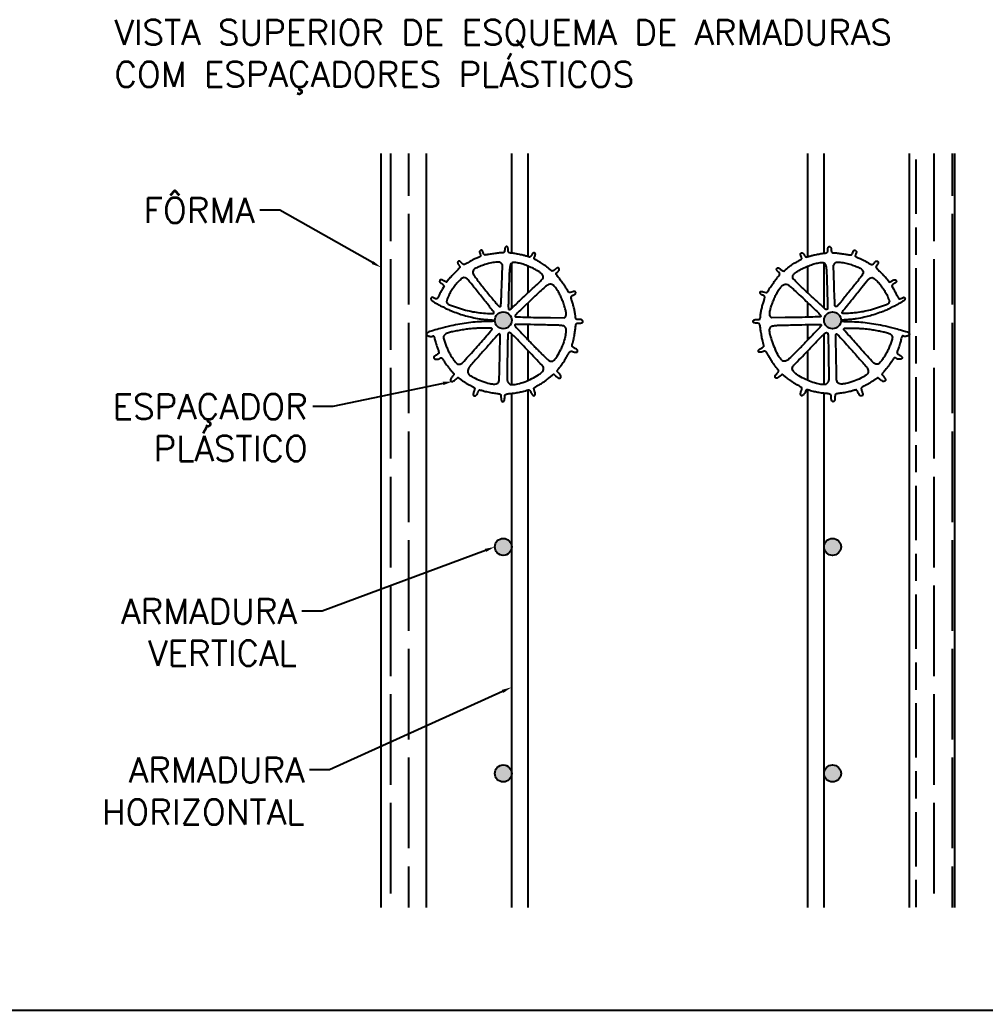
# Model space of a CAD drawing. Header units: inches. Extents: x 204712 to 217368, y 8428740 to 8432917.
# Drawn here: x 211511.8 to 211895.5, y 8431407.7 to 8431801.1 of the extents above; entities that cross this region are included whole.
import ezdxf
from ezdxf import colors
from ezdxf.entities.mleader import LeaderData, LeaderLine
from ezdxf.math import Vec2, Vec3

# ---------------------------------------------------------------- set-up
doc = ezdxf.new("R2010")
doc.units = ezdxf.units.IN
doc.header["$LTSCALE"] = 10
doc.header["$MEASUREMENT"] = 0
for name, color, linetype in [('1', 1, 'Continuous'), ('2', 2, 'Continuous'), ('3', 3, 'Continuous'), ('4', 4, 'Continuous'), ('Parede', 3, 'Continuous')]:
    doc.layers.add(name, color=color, linetype=linetype)
doc.styles.add('ROMANS', font='romans')
pattern_1 = [(90, (-1028.76, 1035.203), (21.6, -1e-15), [36, -7.2]), (90, (-1021.56, 1028.003), (21.6, -1e-15), [21.6, -5.4, 10.8, -5.4]), (90, (-1014.36, 1017.203), (21.6, -1e-15), [36, -7.2])]

# ---------------------------------------------------------------- blocks, each defined once
blk = doc.blocks.new('A$C72FC43FD')
at = {"layer": '2'}
h = blk.add_hatch(dxfattribs=at)
h.set_pattern_fill('GOST_WOOD', color=256, scale=3.6)
h.set_pattern_definition(pattern_1)
h.paths.add_polyline_path([(797.42, 299.57), (779.42, 299.57), (779.42, 0), (797.42, 0)])
h = blk.add_hatch(dxfattribs=at)
h.set_pattern_fill('GOST_WOOD', color=256, scale=3.6)
h.set_pattern_definition(pattern_1)
h.paths.add_polyline_path([(1007.41, 299.57), (989.41, 299.57), (989.41, 0), (1007.41, 0)])
h = blk.add_hatch(color=256, dxfattribs=at)
h.dxf.hatch_style = 1
h.paths.add_polyline_path([(831.33, 233.28, -1), (824.6, 233.28, -1)])
h = blk.add_hatch(color=256, dxfattribs=at)
h.dxf.hatch_style = 1
h.paths.add_polyline_path([(955.47, 233.28, 1), (962.2, 233.28, 1)])
h = blk.add_hatch(color=256, dxfattribs=at)
h.dxf.hatch_style = 1
h.paths.add_polyline_path([(831.33, 143.28, -1), (824.6, 143.28, -1)])
h = blk.add_hatch(color=256, dxfattribs=at)
h.dxf.hatch_style = 1
h.paths.add_polyline_path([(955.47, 143.28, 1), (962.2, 143.28, 1)])
h = blk.add_hatch(color=256, dxfattribs=at)
h.dxf.hatch_style = 1
h.paths.add_polyline_path([(831.33, 53.28, -1), (824.6, 53.28, -1)])
h = blk.add_hatch(color=256, dxfattribs=at)
h.dxf.hatch_style = 1
h.paths.add_polyline_path([(955.47, 53.28, 1), (962.2, 53.28, 1)])
at = {"layer": '1'}
for p, q in [((831.33, 259.93), (831.33, 299.57)), ((837.81, 258.58), (837.81, 299.57)), ((948.99, 258.58), (948.99, 299.57)), ((955.47, 259.93), (955.47, 299.57)), ((831.33, 238.16), (831.33, 256.08)), ((955.47, 238.16), (955.47, 256.08)), ((837.81, 244.19), (837.81, 254.81)), ((948.99, 244.19), (948.99, 254.81)), ((837.81, 234.51), (837.81, 240.26)), ((948.99, 234.51), (948.99, 240.26)), ((837.81, 225.52), (837.81, 231.6)), ((948.99, 225.52), (948.99, 231.6)), ((831.33, 207.74), (831.33, 227.84)), ((955.47, 207.74), (955.47, 227.84)), ((837.81, 209.4), (837.81, 221.22)), ((948.99, 209.4), (948.99, 221.22)), ((837.81, 0), (837.81, 205.67)), ((948.99, 0), (948.99, 205.67)), ((831.33, 0), (831.33, 204.25)), ((955.47, 0), (955.47, 204.25))]:
    blk.add_line(p, q, dxfattribs=at)
at = {"layer": '2'}
for p, q in [((779.42, 0), (779.42, 299.57)), ((797.42, 0), (797.42, 299.57)), ((989.41, 0), (989.41, 299.57)), ((1007.41, 0), (1007.41, 299.57))]:
    blk.add_line(p, q, dxfattribs=at)
for points in [[(824.61, 233.01, -0.023405), (824.14, 232.92, -0.026301), (822.93, 232.81, -0.007576), (821.04, 232.77, 0.014287), (817.58, 232.64, 0.014988), (814.19, 232.32, 0.014572), (810.74, 231.79, 0.012051), (807.09, 231.03, 0.003707), (803, 230.03, 0.011289), (800.25, 229.28, 0.011758), (798.35, 228.66, 0.130055), (797.69, 228.21, 0.042954), (797.44, 227.87, 0.23737), (797.42, 227.65, 0.160851), (797.59, 227.45, 0.018277), (798.12, 227.16, 0.041169), (798.62, 226.95, 0.066601), (799.08, 226.87, 0.065144), (799.55, 226.91, 0.037608), (800.09, 227.08, -0.287368), (800.25, 227.05, -0.100539), (800.4, 226.84, -0.038418), (800.56, 226.4, -0.006223), (800.79, 225.52, 0.009709), (800.99, 224.75, 0.005585), (801.26, 223.85, 0.005578), (801.56, 222.94, 0.009274), (801.83, 222.18, -0.010153), (802.06, 221.53, -0.014118), (802.24, 220.93, -0.010528), (802.37, 220.43, -0.148426), (802.35, 220.25, -0.11896), (802.26, 220.12, -0.01936), (802.01, 219.91, -0.0204), (801.7, 219.69, -0.016708), (801.35, 219.48, 0.019948), (800.71, 219.1, 0.096793), (800.41, 218.8, 0.172746), (800.34, 218.51, 0.102174), (800.44, 218.16, 0.202779), (800.77, 217.89, 0.072688), (801.39, 217.81, 0.063812), (802.11, 217.91, 0.070485), (802.75, 218.19, -0.025377), (803, 218.32, -0.037698), (803.22, 218.4, -0.042467), (803.4, 218.44, -0.249481), (803.49, 218.41, -0.030899), (803.57, 218.3, -0.00108), (803.87, 217.86, -0.002008), (804.22, 217.33, -0.001402), (804.61, 216.73, 0.012053), (805.09, 216.03, 0.006368), (805.72, 215.19, 0.006332), (806.38, 214.34, 0.009727), (806.98, 213.62, -0.004515), (807.51, 213, -0.006926), (807.95, 212.46, -0.002861), (808.32, 211.99, -0.165881), (808.35, 211.89, -0.146406), (808.33, 211.79, -0.007636), (808.14, 211.52, -0.011548), (807.91, 211.21, -0.008094), (807.63, 210.86, 0.071346), (806.93, 209.71, 0.370628), (807.14, 209.06, 0.273177), (807.96, 209.04, 0.058767), (809.16, 209.91), (809.95, 210.63), (811.27, 209.67, 0.008425), (812.27, 208.96, 0.013201), (813.17, 208.38, 0.012468), (814.12, 207.83, 0.006538), (815.34, 207.19, -0.013167), (815.78, 206.95, -0.01741), (816.17, 206.71, -0.014878), (816.48, 206.49, -0.139108), (816.58, 206.36, -0.131883), (816.59, 206.2, -0.014899), (816.52, 205.84, -0.017226), (816.41, 205.41, -0.013197), (816.26, 204.95, 0.009127), (816.05, 204.32, 0.045075), (815.98, 203.96, 0.086328), (815.99, 203.71, 0.118286), (816.09, 203.51, 0.166653), (816.51, 203.26, 0.203719), (816.95, 203.34, 0.107873), (817.42, 203.82, 0.034551), (817.89, 204.71, -0.01721), (818.05, 205.03, -0.022247), (818.21, 205.32, -0.020768), (818.37, 205.54, -0.149016), (818.48, 205.62, -0.128289), (818.62, 205.63, -0.008854), (819.03, 205.54, -0.012149), (819.51, 205.42, -0.008814), (820.05, 205.26, 0.01941), (820.74, 205.07, 0.006821), (821.75, 204.85, 0.006761), (822.86, 204.63, 0.007869), (823.92, 204.46, -0.00343), (824.91, 204.31, -0.004864), (825.78, 204.16, -0.002831), (826.52, 204.03, -0.06825), (826.71, 203.96, -0.154125), (826.84, 203.84, -0.054723), (826.93, 203.62, -0.039848), (826.99, 203.29, -0.017905), (827.03, 202.85, 0.010452), (827.09, 201.98, 0.045603), (827.18, 201.47, 0.085987), (827.33, 201.17, 0.148375), (827.55, 201, 0.186071), (827.93, 201, 0.159785), (828.25, 201.26, 0.098026), (828.45, 201.78, 0.044204), (828.51, 202.51, -0.048571), (828.6, 203.38, -0.189359), (828.88, 203.83, -0.123531), (829.48, 204.07, -0.016184), (830.85, 204.21, 0.02117), (832.39, 204.39, 0.010515), (834.33, 204.74, 0.009776), (836.17, 205.14, 0.039578), (837.26, 205.5, -0.051454), (837.82, 205.67, -0.132746), (838.23, 205.64, -0.153264), (838.54, 205.41, -0.076637), (838.77, 204.97, 0.054338), (839.05, 204.33, 0.050921), (839.48, 203.76, 0.056149), (839.93, 203.37, 0.249003), (840.26, 203.33, 0.160816), (840.54, 203.56, 0.12147), (840.67, 203.94, 0.079773), (840.63, 204.48, 0.034359), (840.41, 205.17, -0.017789), (840.28, 205.55, -0.021808), (840.18, 205.91, -0.020925), (840.13, 206.21, -0.125609), (840.14, 206.37, -0.137654), (840.25, 206.51, -0.012945), (840.6, 206.76, -0.01582), (841.03, 207.05, -0.011798), (841.54, 207.33, 0.007937), (842.84, 208.06, 0.016738), (843.82, 208.68, 0.015312), (844.81, 209.39, 0.005623), (846.16, 210.46), (848.01, 211.94), (848.43, 211.45, 0.010931), (848.59, 211.26, 0.022486), (848.73, 211.13, 0.030677), (848.83, 211.05, 0.604507), (848.85, 211.07, -0.556859), (848.88, 211.09, -0.0255), (849.02, 211.01, -0.022446), (849.2, 210.89, -0.011545), (849.41, 210.72, 0.012464), (849.63, 210.54, 0.016444), (849.84, 210.39, 0.013886), (850.03, 210.28, 0.13286), (850.11, 210.25, 0.162644), (850.63, 210.42, 0.235564), (850.84, 210.84, 0.140428), (850.66, 211.46, 0.060002), (850.11, 212.14, -0.020432), (849.84, 212.43, -0.024724), (849.61, 212.73, -0.024509), (849.44, 212.99, -0.130405), (849.39, 213.16, -0.120565), (849.44, 213.33, -0.020095), (849.6, 213.62, -0.021025), (849.83, 213.96, -0.017257), (850.11, 214.29, 0.015934), (850.97, 215.36, 0.013929), (851.81, 216.53, 0.013327), (852.61, 217.79, 0.011718), (853.39, 219.15, -0.005861), (853.96, 220.18, -0.041914), (854.28, 220.64, -0.092548), (854.55, 220.88, -0.104439), (854.88, 220.98, -0.009985), (855.14, 221, -0.046967), (855.8, 220.78, 0.044885), (855.98, 220.72, 0.017245), (856.23, 220.67, 0.016912), (856.51, 220.63, 0.019975), (856.77, 220.62, 0.023566), (857.13, 220.62, 0.13347), (857.31, 220.69, 0.170088), (857.41, 220.82, 0.044484), (857.46, 221.09, 0.085709), (857.44, 221.37, 0.139292), (857.33, 221.59, 0.070414), (857.05, 221.79, 0.010347), (856.44, 222.12, -0.019494), (856.02, 222.35, -0.02532), (855.66, 222.6, -0.024701), (855.38, 222.83, -0.156493), (855.3, 222.98, -0.084728), (855.29, 223.17, -0.013962), (855.35, 223.53, -0.015), (855.44, 223.95, -0.012751), (855.56, 224.38, 0.023993), (855.85, 225.49, 0.00657), (856.2, 227.27, 0.006945), (856.51, 229.15, 0.012045), (856.71, 230.73, -0.014991), (856.81, 231.5, -0.337239), (857.63, 232.16, -0.011996), (858.72, 232.21, 0.073666), (859.13, 232.27, 0.118355), (859.42, 232.45, 0.149536), (859.57, 232.71, 0.14554), (859.55, 233, 0.118277), (859.34, 233.3, 0.092185), (859.02, 233.5, 0.064739), (858.53, 233.62, 0.026799), (857.85, 233.65, 0.025318), (857.23, 233.63, -0.37808), (856.69, 234.18, -0.019451), (856.64, 234.44, -0.019533), (856.61, 234.74, -0.01805), (856.6, 235.05, 0.04213), (856.51, 236.04, 0.011467), (856.21, 237.58, 0.01187), (855.79, 239.26, 0.015154), (855.33, 240.78, -0.008974), (855.1, 241.49, -0.023487), (854.97, 242.02, -0.028525), (854.92, 242.39, -0.196157), (854.97, 242.56, 0.048264), (855.03, 242.65, 0.064357), (855.07, 242.74, 0.080225), (855.08, 242.82, 0.178854), (855.05, 242.87, -0.463434), (855.06, 242.93, -0.025297), (855.22, 243.04, -0.024891), (855.47, 243.16, -0.0137), (855.78, 243.29, 0.02429), (856.16, 243.46, 0.054103), (856.43, 243.63, 0.071898), (856.61, 243.82, 0.090154), (856.71, 244.04, 0.09094), (856.74, 244.47, 0.247335), (856.57, 244.71, 0.155416), (856.2, 244.78, 0.035259), (855.56, 244.65, -0.006566), (854.49, 244.36, -0.108527), (854.12, 244.35, -0.192488), (853.87, 244.51, -0.029282), (853.54, 245.02, 0.00756), (853.19, 245.64, 0.011496), (852.86, 246.16, 0.006186), (852.39, 246.86, 0.000808), (851.36, 248.32, 0.004547), (850.88, 249, 0.004067), (850.36, 249.69, 0.00408), (849.89, 250.31, 0.012673), (849.56, 250.71, -0.039336), (849.13, 251.29, -0.128978), (848.99, 251.75, -0.173879), (849.11, 252.13, -0.08658), (849.48, 252.48, 0.046858), (849.65, 252.61, 0.027035), (849.83, 252.8, 0.026821), (849.98, 253.01, 0.040163), (850.1, 253.21, 0.027601), (850.2, 253.47, 0.098118), (850.22, 253.65, 0.122876), (850.17, 253.8, 0.055627), (850.04, 253.96, 0.055729), (849.88, 254.09, 0.120998), (849.73, 254.14, 0.098368), (849.55, 254.12, 0.029103), (849.3, 254.02, 0.039289), (849.12, 253.92, 0.047292), (848.99, 253.81, -0.037272), (848.51, 253.42, 0.035292), (848.35, 253.3, -0.063213), (848.03, 253.08, -0.037036), (847.56, 252.89, -0.260398), (847.12, 252.91, 0.038817), (845.25, 254.59, 0.022636), (844, 255.46, 0.011472), (842.35, 256.44, -0.000298), (841.69, 256.82, -0.000397), (841.08, 257.17, -0.000279), (840.57, 257.46, -0.004028), (840.39, 257.56, -0.125617), (840.27, 257.69, -0.149537), (840.23, 257.85, -0.063168), (840.28, 258.12, -0.008597), (840.46, 258.65, 0.025816), (840.67, 259.35, 0.112016), (840.68, 259.78, 0.216946), (840.5, 260.02, 0.128705), (840.15, 260.11, 0.097198), (839.93, 260.07, 0.091784), (839.72, 259.94, 0.06183), (839.53, 259.7, 0.020593), (839.3, 259.31, -0.021719), (839.11, 259, -0.026885), (838.92, 258.72, -0.026965), (838.73, 258.52, -0.144747), (838.6, 258.45, -0.098595), (838.42, 258.44, -0.009334), (838.01, 258.53, -0.01165), (837.51, 258.66, -0.008919), (836.97, 258.82, 0.020919), (835.72, 259.16, 0.007658), (833.92, 259.54, 0.006583), (832.16, 259.86, 0.040182), (831.24, 259.94, -0.03726), (831.02, 259.95, -0.021952), (830.77, 260, -0.021884), (830.53, 260.08, -0.03466), (830.32, 260.16, -0.066236), (830.09, 260.32, -0.117233), (829.96, 260.51, -0.073686), (829.89, 260.81, -0.014765), (829.86, 261.34, 0.01866), (829.84, 261.77, 0.037752), (829.78, 262.09, 0.049423), (829.7, 262.33, 0.14244), (829.59, 262.46, 0.03691), (829.34, 262.59, 0.140322), (829.18, 262.61, 0.131197), (829.02, 262.54, 0.030616), (828.8, 262.35, 0.090188), (828.68, 262.18, 0.040281), (828.59, 261.93, 0.036126), (828.53, 261.63, 0.030045), (828.51, 261.31, -0.046026), (828.46, 260.69, -0.157353), (828.27, 260.35, -0.150337), (827.91, 260.16, -0.040854), (827.26, 260.11, 0.023929), (826.8, 260.09, 0.004887), (826, 260, 0.005137), (825.06, 259.88, 0.004803), (824.1, 259.74, -0.000246), (823.16, 259.59, -0.000281), (822.25, 259.45, -0.000254), (821.48, 259.33, -0.001578), (821.09, 259.27, -0.032677), (820.66, 259.23, -0.176822), (820.44, 259.31, -0.109273), (820.27, 259.52, -0.009059), (819.97, 260.18, 0.025837), (819.64, 260.83, 0.131255), (819.35, 261.12, 0.236137), (819.06, 261.14, 0.097025), (818.72, 260.91, 0.021807), (818.51, 260.68, 0.173478), (818.46, 260.55, 0.084706), (818.49, 260.38, 0.00307), (818.7, 259.75, -0.006319), (818.81, 259.45, -0.008036), (818.89, 259.16, -0.006485), (818.96, 258.92, -0.064044), (818.97, 258.82, -0.237102), (818.93, 258.74, -0.019419), (818.72, 258.59, -0.022761), (818.45, 258.44, -0.015413), (818.12, 258.28, 0.00396), (816.7, 257.65, 0.00858), (815.62, 257.14, 0.010537), (814.72, 256.67, 0.011096), (813.85, 256.17, -0.010524), (813.36, 255.89, -0.013438), (812.9, 255.65, -0.011373), (812.51, 255.47, -0.101496), (812.32, 255.43, -0.133269), (812.16, 255.48, -0.026065), (811.91, 255.64, -0.025992), (811.62, 255.88, -0.021523), (811.35, 256.15, 0.020445), (810.87, 256.62, 0.095696), (810.55, 256.82, 0.175841), (810.28, 256.83, 0.112971), (810.01, 256.66, 0.106901), (809.84, 256.4, 0.131978), (809.82, 256.12, 0.090602), (809.94, 255.78, 0.03119), (810.23, 255.35, -0.015043), (810.4, 255.11, -0.015638), (810.55, 254.86, -0.01551), (810.67, 254.64, -0.063263), (810.72, 254.5, -0.222227), (810.68, 254.32, -0.010377), (810.28, 253.82, -0.014839), (809.74, 253.22, -0.008482), (809.06, 252.53, 0.004627), (808.33, 251.8, 0.003673), (807.55, 251, 0.003713), (806.84, 250.24, 0.009276), (806.33, 249.67), (805.32, 248.5), (804.3, 249.03, 0.029864), (803.57, 249.35, 0.121405), (803.09, 249.41, 0.212238), (802.79, 249.22, 0.11511), (802.63, 248.82, 0.122924), (802.65, 248.62, 0.092978), (802.76, 248.42, 0.059753), (802.98, 248.22, 0.020136), (803.35, 247.98, -0.013165), (803.63, 247.8, -0.032179), (803.82, 247.65, -0.054874), (804.45, 246.85), (803.81, 245.79, 0.008011), (803.52, 245.28, 0.003923), (803.16, 244.62, 0.003891), (802.79, 243.94, 0.005637), (802.48, 243.33, -0.014104), (802.2, 242.79, -0.018895), (801.9, 242.31, -0.016291), (801.64, 241.94, -0.153339), (801.48, 241.83, -0.118025), (801.32, 241.82, -0.031963), (801.06, 241.88, -0.03049), (800.76, 241.99, -0.027483), (800.47, 242.13, 0.045983), (799.92, 242.39, 0.138402), (799.52, 242.41, 0.218033), (799.27, 242.22, 0.125761), (799.17, 241.85, 0.108952), (799.23, 241.6, 0.074909), (799.39, 241.35, 0.046575), (799.7, 241.07, 0.013728), (800.22, 240.7, 0.017699), (801.13, 240.12, 0.008061), (802.36, 239.43, 0.003684), (803.61, 238.77, 0.120271), (803.95, 238.69, -0.115942), (804.03, 238.67, -0.006241), (804.29, 238.54, -0.009481), (804.6, 238.37, -0.006752), (804.94, 238.17, 0.023831), (805.4, 237.91, 0.006758), (806.14, 237.56, 0.006792), (806.99, 237.19, 0.007137), (807.84, 236.84, 0.010485), (810.53, 235.85, 0.015338), (812.94, 235.1, 0.01489), (815.45, 234.49, 0.009117), (818.43, 233.9, 0.018929), (819.93, 233.7, 0.005861), (822.2, 233.5, 0.001796), (824.6, 233.33, 0.001796)], [(962.18, 233.01, 0.023405), (962.65, 232.92, 0.026301), (963.86, 232.81, 0.007576), (965.75, 232.77, -0.014287), (969.21, 232.64, -0.014988), (972.6, 232.32, -0.014572), (976.06, 231.79, -0.012051), (979.7, 231.03, -0.003707), (983.79, 230.03, -0.011289), (986.55, 229.28, -0.011758), (988.45, 228.66, -0.130055), (989.11, 228.21, -0.042954), (989.35, 227.87, -0.23737), (989.37, 227.65, -0.160851), (989.2, 227.45, -0.018277), (988.67, 227.16, -0.041169), (988.17, 226.95, -0.066601), (987.71, 226.87, -0.065144), (987.25, 226.91, -0.037608), (986.7, 227.08, 0.287368), (986.54, 227.05, 0.100539), (986.39, 226.84, 0.038418), (986.24, 226.4, 0.006223), (986.01, 225.52, -0.009709), (985.8, 224.75, -0.005585), (985.53, 223.85, -0.005578), (985.24, 222.94, -0.009274), (984.97, 222.18, 0.010153), (984.73, 221.53, 0.014118), (984.55, 220.93, 0.010528), (984.43, 220.43, 0.148426), (984.44, 220.25, 0.11896), (984.53, 220.12, 0.01936), (984.78, 219.91, 0.0204), (985.1, 219.69, 0.016708), (985.45, 219.48, -0.019948), (986.08, 219.1, -0.096793), (986.38, 218.8, -0.172746), (986.46, 218.51, -0.102174), (986.35, 218.16, -0.202779), (986.02, 217.89, -0.072688), (985.4, 217.81, -0.063812), (984.69, 217.91, -0.070485), (984.04, 218.19, 0.025377), (983.8, 218.32, 0.037698), (983.57, 218.4, 0.042467), (983.39, 218.44, 0.249481), (983.3, 218.41, 0.030899), (983.22, 218.3, 0.00108), (982.92, 217.86, 0.002008), (982.57, 217.33, 0.001402), (982.18, 216.73, -0.012053), (981.7, 216.03, -0.006368), (981.07, 215.19, -0.006332), (980.41, 214.34, -0.009727), (979.81, 213.62, 0.004515), (979.29, 213, 0.006926), (978.84, 212.46, 0.002861), (978.48, 211.99, 0.165881), (978.44, 211.89, 0.146406), (978.47, 211.79, 0.007636), (978.65, 211.52, 0.011548), (978.88, 211.21, 0.008094), (979.16, 210.86, -0.071346), (979.86, 209.71, -0.370628), (979.66, 209.06, -0.273177), (978.83, 209.04, -0.058767), (977.63, 209.91), (976.85, 210.63), (975.53, 209.67, -0.008425), (974.52, 208.96, -0.013201), (973.63, 208.38, -0.012468), (972.67, 207.83, -0.006538), (971.45, 207.19, 0.013167), (971.01, 206.95, 0.01741), (970.62, 206.71, 0.014878), (970.31, 206.49, 0.139108), (970.22, 206.36, 0.131883), (970.2, 206.2, 0.014899), (970.27, 205.84, 0.017226), (970.38, 205.41, 0.013197), (970.53, 204.95, -0.009127), (970.74, 204.32, -0.045075), (970.82, 203.96, -0.086328), (970.81, 203.71, -0.118286), (970.71, 203.51, -0.166653), (970.29, 203.26, -0.203719), (969.84, 203.34, -0.107873), (969.37, 203.82, -0.034551), (968.9, 204.71, 0.01721), (968.75, 205.03, 0.022247), (968.58, 205.32, 0.020768), (968.42, 205.54, 0.149016), (968.32, 205.62, 0.128289), (968.17, 205.63, 0.008854), (967.77, 205.54, 0.012149), (967.28, 205.42, 0.008814), (966.75, 205.26, -0.01941), (966.05, 205.07, -0.006821), (965.05, 204.85, -0.006761), (963.93, 204.63, -0.007869), (962.87, 204.46, 0.00343), (961.89, 204.31, 0.004864), (961.01, 204.16, 0.002831), (960.28, 204.03, 0.06825), (960.08, 203.96, 0.154125), (959.96, 203.84, 0.054723), (959.87, 203.62, 0.039848), (959.8, 203.29, 0.017905), (959.76, 202.85, -0.010452), (959.7, 201.98, -0.045603), (959.61, 201.47, -0.085987), (959.47, 201.17, -0.148375), (959.25, 201, -0.186071), (958.86, 201, -0.159785), (958.55, 201.26, -0.098026), (958.35, 201.78, -0.044204), (958.28, 202.51, 0.048571), (958.2, 203.38, 0.189359), (957.91, 203.83, 0.123531), (957.31, 204.07, 0.016184), (955.94, 204.21, -0.02117), (954.4, 204.39, -0.010515), (952.46, 204.74, -0.009776), (950.63, 205.14, -0.039578), (949.54, 205.5, 0.051454), (948.98, 205.67, 0.132746), (948.56, 205.64, 0.153264), (948.25, 205.41, 0.076637), (948.03, 204.97, -0.054338), (947.74, 204.33, -0.050921), (947.31, 203.76, -0.056149), (946.87, 203.37, -0.249003), (946.53, 203.33, -0.160816), (946.25, 203.56, -0.12147), (946.12, 203.94, -0.079773), (946.17, 204.48, -0.034359), (946.39, 205.17, 0.017789), (946.52, 205.55, 0.021808), (946.61, 205.91, 0.020925), (946.67, 206.21, 0.125609), (946.65, 206.37, 0.137654), (946.55, 206.51, 0.012945), (946.2, 206.76, 0.01582), (945.76, 207.05, 0.011798), (945.26, 207.33, -0.007937), (943.96, 208.06, -0.016738), (942.98, 208.68, -0.015312), (941.98, 209.39, -0.005623), (940.63, 210.46), (938.79, 211.94), (938.36, 211.45, -0.010931), (938.2, 211.26, -0.022486), (938.06, 211.13, -0.030677), (937.97, 211.05, -0.604507), (937.94, 211.07, 0.556859), (937.91, 211.09, 0.0255), (937.78, 211.01, 0.022446), (937.6, 210.89, 0.011545), (937.39, 210.72, -0.012464), (937.16, 210.54, -0.016444), (936.95, 210.39, -0.013886), (936.77, 210.28, -0.13286), (936.68, 210.25, -0.162644), (936.17, 210.42, -0.235564), (935.96, 210.84, -0.140428), (936.13, 211.46, -0.060002), (936.68, 212.14, 0.020432), (936.96, 212.43, 0.024724), (937.19, 212.73, 0.024509), (937.36, 212.99, 0.130405), (937.4, 213.16, 0.120565), (937.36, 213.33, 0.020095), (937.19, 213.62, 0.021025), (936.96, 213.96, 0.017257), (936.69, 214.29, -0.015934), (935.82, 215.36, -0.013929), (934.99, 216.53, -0.013327), (934.18, 217.79, -0.011718), (933.41, 219.15, 0.005861), (932.84, 220.18, 0.041914), (932.52, 220.64, 0.092548), (932.24, 220.88, 0.104439), (931.91, 220.98, 0.009985), (931.65, 221, 0.046967), (930.99, 220.78, -0.044885), (930.82, 220.72, -0.017245), (930.57, 220.67, -0.016912), (930.29, 220.63, -0.019975), (930.02, 220.62, -0.023566), (929.66, 220.62, -0.13347), (929.49, 220.69, -0.170088), (929.39, 220.82, -0.044484), (929.33, 221.09, -0.085709), (929.35, 221.37, -0.139292), (929.47, 221.59, -0.070414), (929.74, 221.79, -0.010347), (930.35, 222.12, 0.019494), (930.77, 222.35, 0.02532), (931.14, 222.6, 0.024701), (931.41, 222.83, 0.156493), (931.5, 222.98, 0.084728), (931.5, 223.17, 0.013962), (931.45, 223.53, 0.015), (931.35, 223.95, 0.012751), (931.23, 224.38, -0.023993), (930.94, 225.49, -0.00657), (930.6, 227.27, -0.006945), (930.29, 229.15, -0.012045), (930.09, 230.73, 0.014991), (929.98, 231.5, 0.337239), (929.17, 232.16, 0.011996), (928.07, 232.21, -0.073666), (927.67, 232.27, -0.118355), (927.37, 232.45, -0.149536), (927.23, 232.71, -0.14554), (927.25, 233, -0.118277), (927.45, 233.3, -0.092185), (927.78, 233.5, -0.064739), (928.26, 233.62, -0.026799), (928.94, 233.65, -0.025318), (929.56, 233.63, 0.37808), (930.1, 234.18, 0.019451), (930.15, 234.44, 0.019533), (930.18, 234.74, 0.01805), (930.2, 235.05, -0.04213), (930.28, 236.04, -0.011467), (930.59, 237.58, -0.01187), (931, 239.26, -0.015154), (931.47, 240.78, 0.008974), (931.69, 241.49, 0.023487), (931.82, 242.02, 0.028525), (931.87, 242.39, 0.196157), (931.82, 242.56, -0.048264), (931.76, 242.65, -0.064357), (931.72, 242.74, -0.080225), (931.72, 242.82, -0.178854), (931.74, 242.87, 0.463434), (931.74, 242.93, 0.025297), (931.57, 243.04, 0.024891), (931.33, 243.16, 0.0137), (931.02, 243.29, -0.02429), (930.63, 243.46, -0.054103), (930.36, 243.63, -0.071898), (930.18, 243.82, -0.090154), (930.08, 244.04, -0.09094), (930.06, 244.47, -0.247335), (930.22, 244.71, -0.155416), (930.6, 244.78, -0.035259), (931.24, 244.65, 0.006566), (932.31, 244.36, 0.108527), (932.67, 244.35, 0.192488), (932.93, 244.51, 0.029282), (933.25, 245.02, -0.00756), (933.61, 245.64, -0.011496), (933.94, 246.16, -0.006186), (934.41, 246.86, -0.000808), (935.43, 248.32, -0.004547), (935.92, 249, -0.004067), (936.43, 249.69, -0.00408), (936.9, 250.31, -0.012673), (937.24, 250.71, 0.039336), (937.67, 251.29, 0.128978), (937.81, 251.75, 0.173879), (937.69, 252.13, 0.08658), (937.31, 252.48, -0.046858), (937.15, 252.61, -0.027035), (936.97, 252.8, -0.026821), (936.81, 253.01, -0.040163), (936.7, 253.21, -0.027601), (936.6, 253.47, -0.098118), (936.58, 253.65, -0.122876), (936.62, 253.8, -0.055627), (936.75, 253.96, -0.055729), (936.92, 254.09, -0.120998), (937.06, 254.14, -0.098368), (937.24, 254.12, -0.029103), (937.49, 254.02, -0.039289), (937.67, 253.92, -0.047292), (937.8, 253.81, 0.037272), (938.29, 253.42, -0.035292), (938.44, 253.3, 0.063213), (938.76, 253.08, 0.037036), (939.23, 252.89, 0.260398), (939.68, 252.91, -0.038817), (941.55, 254.59, -0.022636), (942.8, 255.46, -0.011472), (944.44, 256.44, 0.000298), (945.11, 256.82, 0.000397), (945.71, 257.17, 0.000279), (946.22, 257.46, 0.004028), (946.4, 257.56, 0.125617), (946.53, 257.69, 0.149537), (946.57, 257.85, 0.063168), (946.52, 258.12, 0.008597), (946.34, 258.65, -0.025816), (946.12, 259.35, -0.112016), (946.12, 259.78, -0.216946), (946.29, 260.02, -0.128705), (946.64, 260.11, -0.097198), (946.87, 260.07, -0.091784), (947.07, 259.94, -0.06183), (947.27, 259.7, -0.020593), (947.5, 259.31, 0.021719), (947.68, 259, 0.026885), (947.88, 258.72, 0.026965), (948.07, 258.52, 0.144747), (948.2, 258.45, 0.098595), (948.37, 258.44, 0.009334), (948.79, 258.53, 0.01165), (949.28, 258.66, 0.008919), (949.82, 258.82, -0.020919), (951.07, 259.16, -0.007658), (952.87, 259.54, -0.006583), (954.63, 259.86, -0.040182), (955.56, 259.94, 0.03726), (955.77, 259.95, 0.021952), (956.02, 260, 0.021884), (956.27, 260.08, 0.03466), (956.47, 260.16, 0.066236), (956.71, 260.32, 0.117233), (956.84, 260.51, 0.073686), (956.91, 260.81, 0.014765), (956.93, 261.34, -0.01866), (956.95, 261.77, -0.037752), (957.01, 262.09, -0.049423), (957.09, 262.33, -0.14244), (957.21, 262.46, -0.03691), (957.45, 262.59, -0.140322), (957.62, 262.61, -0.131197), (957.78, 262.54, -0.030616), (958, 262.35, -0.090188), (958.11, 262.18, -0.040281), (958.2, 261.93, -0.036126), (958.26, 261.63, -0.030045), (958.28, 261.31, 0.046026), (958.34, 260.69, 0.157353), (958.52, 260.35, 0.150337), (958.89, 260.16, 0.040854), (959.53, 260.11, -0.023929), (959.99, 260.09, -0.004887), (960.8, 260, -0.005137), (961.73, 259.88, -0.004803), (962.69, 259.74, 0.000246), (963.64, 259.59, 0.000281), (964.54, 259.45, 0.000254), (965.31, 259.33, 0.001578), (965.7, 259.27, 0.032677), (966.13, 259.23, 0.176822), (966.35, 259.31, 0.109273), (966.52, 259.52, 0.009059), (966.83, 260.18, -0.025837), (967.16, 260.83, -0.131255), (967.44, 261.12, -0.236137), (967.74, 261.14, -0.097025), (968.08, 260.91, -0.021807), (968.29, 260.68, -0.173478), (968.33, 260.55, -0.084706), (968.31, 260.38, -0.00307), (968.09, 259.75, 0.006319), (967.99, 259.45, 0.008036), (967.9, 259.16, 0.006485), (967.83, 258.92, 0.064044), (967.82, 258.82, 0.237102), (967.86, 258.74, 0.019419), (968.07, 258.59, 0.022761), (968.35, 258.44, 0.015413), (968.68, 258.28, -0.00396), (970.09, 257.65, -0.00858), (971.17, 257.14, -0.010537), (972.07, 256.67, -0.011096), (972.94, 256.17, 0.010524), (973.43, 255.89, 0.013438), (973.89, 255.65, 0.011373), (974.28, 255.47, 0.101496), (974.47, 255.43, 0.133269), (974.63, 255.48, 0.026065), (974.89, 255.64, 0.025992), (975.17, 255.88, 0.021523), (975.45, 256.15, -0.020445), (975.92, 256.62, -0.095696), (976.24, 256.82, -0.175841), (976.52, 256.83, -0.112971), (976.78, 256.66, -0.106901), (976.95, 256.4, -0.131978), (976.98, 256.12, -0.090602), (976.86, 255.78, -0.03119), (976.57, 255.35, 0.015043), (976.39, 255.11, 0.015638), (976.24, 254.86, 0.01551), (976.12, 254.64, 0.063263), (976.07, 254.5, 0.222227), (976.11, 254.32, 0.010377), (976.51, 253.82, 0.014839), (977.05, 253.22, 0.008482), (977.73, 252.53, -0.004627), (978.47, 251.8, -0.003673), (979.25, 251, -0.003713), (979.96, 250.24, -0.009276), (980.46, 249.67), (981.47, 248.5), (982.49, 249.03, -0.029864), (983.22, 249.35, -0.121405), (983.7, 249.41, -0.212238), (984, 249.22, -0.11511), (984.17, 248.82, -0.122924), (984.15, 248.62, -0.092978), (984.04, 248.42, -0.059753), (983.81, 248.22, -0.020136), (983.45, 247.98, 0.013165), (983.16, 247.8, 0.032179), (982.97, 247.65, 0.054874), (982.34, 246.85), (982.98, 245.79, -0.008011), (983.28, 245.28, -0.003923), (983.64, 244.62, -0.003891), (984, 243.94, -0.005637), (984.31, 243.33, 0.014104), (984.6, 242.79, 0.018895), (984.89, 242.31, 0.016291), (985.15, 241.94, 0.153339), (985.31, 241.83, 0.118025), (985.48, 241.82, 0.031963), (985.74, 241.88, 0.03049), (986.03, 241.99, 0.027483), (986.32, 242.13, -0.045983), (986.87, 242.39, -0.138402), (987.28, 242.41, -0.218033), (987.53, 242.22, -0.125761), (987.62, 241.85, -0.108952), (987.56, 241.6, -0.074909), (987.4, 241.35, -0.046575), (987.1, 241.07, -0.013728), (986.58, 240.7, -0.017699), (985.66, 240.12, -0.008061), (984.43, 239.43, -0.003684), (983.18, 238.77, -0.120271), (982.85, 238.69, 0.115942), (982.76, 238.67, 0.006241), (982.5, 238.54, 0.009481), (982.19, 238.37, 0.006752), (981.86, 238.17, -0.023831), (981.39, 237.91, -0.006758), (980.65, 237.56, -0.006792), (979.8, 237.19, -0.007137), (978.96, 236.84, -0.010485), (976.26, 235.85, -0.015338), (973.85, 235.1, -0.01489), (971.35, 234.49, -0.009117), (968.36, 233.9, -0.018929), (966.86, 233.7, -0.005861), (964.59, 233.5, -0.001796), (962.2, 233.33, -0.001796)], [(852.73, 227.39, 0.016264), (852.96, 228.7, 0.057577), (852.99, 229.56, 0.09002), (852.82, 230.17, 0.090175), (852.44, 230.69, 0.105587), (851.86, 231.05, 0.065094), (851.07, 231.22, 0.014215), (849.51, 231.31, 0.000438), (843.09, 231.48, 0.000754), (837.39, 231.61, 0.005218), (834.59, 231.64, 0.003741), (832.81, 231.63, 0.256182), (832.56, 231.48, 0.295754), (832.57, 231.15, 0.02804), (833.09, 230.46, 0.014555), (834.14, 229.31, 0.001656), (836.6, 226.78, -0.002603), (837.98, 225.34, -0.004159), (839.15, 224.1, -0.000991), (840.16, 223.01, 0.017268), (841.55, 221.63, -0.00368), (842.42, 220.79, -0.002131), (843.45, 219.77, 0.002406), (845.16, 218.09, 0.027281), (845.88, 217.47, 0.073562), (846.37, 217.19, 0.092522), (846.88, 217.09, -0.019491), (847.18, 217.08, 0.230739), (848.01, 217.31, -0.024714), (848.14, 217.46, 0.065444), (849.4, 219.1, 0.022802), (850.77, 221.74)], [(934.06, 227.39, -0.016264), (933.83, 228.7, -0.057577), (933.81, 229.56, -0.09002), (933.98, 230.17, -0.090175), (934.35, 230.69, -0.105587), (934.93, 231.05, -0.065094), (935.72, 231.22, -0.014215), (937.28, 231.31, -0.000438), (943.7, 231.48, -0.000754), (949.41, 231.61, -0.005218), (952.2, 231.64, -0.003741), (953.98, 231.63, -0.256182), (954.24, 231.48, -0.295754), (954.23, 231.15, -0.02804), (953.7, 230.46, -0.014555), (952.65, 229.31, -0.001656), (950.2, 226.78, 0.002603), (948.81, 225.34, 0.004159), (947.64, 224.1, 0.000991), (946.63, 223.01, -0.017268), (945.25, 221.63, 0.00368), (944.38, 220.79, 0.002131), (943.34, 219.77, -0.002406), (941.63, 218.09, -0.027281), (940.92, 217.47, -0.073562), (940.43, 217.19, -0.092522), (939.91, 217.09, 0.019491), (939.62, 217.08, -0.230739), (938.79, 217.31, 0.024714), (938.65, 217.46, -0.065444), (937.39, 219.1, -0.022802), (936.02, 221.74)], [(852.73, 227.39, -0.033429), (851.97, 224.69, -0.022954), (850.77, 221.74)], [(934.06, 227.39, 0.033429), (934.82, 224.69, 0.022954), (936.02, 221.74)]]:
    blk.add_lwpolyline(points, format="xyb", dxfattribs=at)
for points in [[(822.64, 255.97, 0.020047), (820.62, 255.42, 0.020146), (818.65, 254.71, 0.019549), (817.01, 253.96, 0.089909), (816.17, 253.33, 0.159801), (815.81, 252.55, 0.153817), (815.98, 251.69, 0.041941), (816.89, 250.3, 0.002808), (819.83, 246.59, 0.000507), (821.48, 244.53, 0.000585), (823.06, 242.57, 0.000523), (824.41, 240.92, 0.00341), (825.09, 240.09, 0.015315), (825.81, 239.27, 0.057947), (826.34, 238.83, 0.133345), (826.71, 238.71, 0.273816), (826.97, 238.85, 0.127101), (827.01, 238.99, 0.000239), (827.12, 241.35, 0.001714), (827.24, 244, 0.001059), (827.36, 247.12), (827.65, 255.24), (827.27, 255.77, 0.037643), (827.09, 255.98, 0.033562), (826.88, 256.17, 0.035137), (826.67, 256.32, 0.082102), (826.49, 256.39, 0.060728), (825.89, 256.44, 0.0166), (824.94, 256.36, 0.015912), (823.82, 256.2, 0.013073)], [(831.51, 256.16, 0.214462), (830.84, 255.49, 0.064608), (830.5, 254.07, 0.017985), (830.3, 251.14, 0.001006), (830.02, 242.01, 0.001381), (829.95, 239.31, 0.017284), (829.97, 238.28, 0.048287), (830.04, 237.76, 0.24608), (830.23, 237.55, 0.15714), (830.44, 237.53, 0.070959), (830.69, 237.64, 0.042734), (831.02, 237.88, 0.012835), (831.47, 238.29, -0.002333), (831.98, 238.78, -0.000491), (832.88, 239.62, -0.000514), (833.93, 240.59, -0.000487), (834.99, 241.58, 0.00098), (840.27, 246.49, 0.009834), (842.43, 248.59, 0.018704), (843.57, 249.83, 0.178215), (843.81, 250.49, 0.099665), (843.7, 251.06, 0.081085), (843.37, 251.59, 0.054498), (842.77, 252.14, 0.018672), (841.78, 252.81, 0.022831), (839.95, 253.83, 0.018745), (837.91, 254.76, 0.018945), (835.84, 255.53, 0.025459), (833.91, 256.05, 0.008375), (832.97, 256.24, 0.033686), (832.39, 256.3, 0.052412), (831.94, 256.28, 0.049832)], [(955.29, 256.16, -0.214462), (955.95, 255.49, -0.064608), (956.29, 254.07, -0.017985), (956.49, 251.14, -0.001006), (956.77, 242.01, -0.001381), (956.84, 239.31, -0.017284), (956.83, 238.28, -0.048287), (956.75, 237.76, -0.24608), (956.56, 237.55, -0.15714), (956.36, 237.53, -0.070959), (956.11, 237.64, -0.042734), (955.78, 237.88, -0.012835), (955.32, 238.29, 0.002333), (954.81, 238.78, 0.000491), (953.91, 239.62, 0.000514), (952.87, 240.59, 0.000487), (951.8, 241.58, -0.00098), (946.52, 246.49, -0.009834), (944.36, 248.59, -0.018704), (943.22, 249.83, -0.178215), (942.98, 250.49, -0.099665), (943.09, 251.06, -0.081085), (943.42, 251.59, -0.054498), (944.03, 252.14, -0.018672), (945.01, 252.81, -0.022831), (946.84, 253.83, -0.018745), (948.88, 254.76, -0.018945), (950.95, 255.53, -0.025459), (952.89, 256.05, -0.008375), (953.83, 256.24, -0.033686), (954.41, 256.3, -0.052412), (954.85, 256.28, -0.049832)], [(964.16, 255.97, -0.020047), (966.18, 255.42, -0.020146), (968.14, 254.71, -0.019549), (969.79, 253.96, -0.089909), (970.62, 253.33, -0.159801), (970.98, 252.55, -0.153817), (970.81, 251.69, -0.041941), (969.91, 250.3, -0.002808), (966.96, 246.59, -0.000507), (965.31, 244.53, -0.000585), (963.73, 242.57, -0.000523), (962.39, 240.92, -0.00341), (961.7, 240.09, -0.015315), (960.98, 239.27, -0.057947), (960.46, 238.83, -0.133345), (960.09, 238.71, -0.273816), (959.82, 238.85, -0.127101), (959.78, 238.99, -0.000239), (959.67, 241.35, -0.001714), (959.55, 244, -0.001059), (959.44, 247.12), (959.14, 255.24), (959.53, 255.77, -0.037643), (959.7, 255.98, -0.033562), (959.91, 256.17, -0.035137), (960.13, 256.32, -0.082102), (960.31, 256.39, -0.060728), (960.91, 256.44, -0.0166), (961.86, 256.36, -0.015912), (962.97, 256.2, -0.013073)], [(810.39, 248.97, 0.021191), (809.22, 247.68, 0.019368), (808.13, 246.24, 0.019056), (807.13, 244.71, 0.018856), (806.25, 243.09, 0.033956), (805.45, 241.16, 0.243469), (805.6, 240.19, 0.146302), (806.55, 239.46, 0.010705), (809.7, 238.35, 0.012636), (812.94, 237.38, 0.019129), (815.79, 236.72, 0.02006), (818.59, 236.29, 0.016081), (821.63, 236.05, 0.006285), (823.69, 235.99, 0.213198), (824.14, 236.17, 0.357971), (824.16, 236.56, 0.013791), (823.23, 237.77, -0.001409), (822.42, 238.79, -0.000651), (821.37, 240.11, -0.000319), (819.7, 242.22, -0.000046), (816.29, 246.52, 0.01055), (813.98, 249.32, 0.116943), (812.81, 250.17, 0.242387), (811.77, 250.08, 0.059541)], [(976.4, 248.97, -0.021191), (977.57, 247.68, -0.019368), (978.66, 246.24, -0.019056), (979.66, 244.71, -0.018856), (980.54, 243.09, -0.033956), (981.34, 241.16, -0.243469), (981.2, 240.19, -0.146302), (980.24, 239.46, -0.010705), (977.09, 238.35, -0.012636), (973.86, 237.38, -0.019129), (971, 236.72, -0.02006), (968.2, 236.29, -0.016081), (965.17, 236.05, -0.006285), (963.1, 235.99, -0.213198), (962.66, 236.17, -0.357971), (962.63, 236.56, -0.013791), (963.56, 237.77, 0.001409), (964.37, 238.79, 0.000651), (965.42, 240.11, 0.000319), (967.1, 242.22, 0.000046), (970.5, 246.52, -0.01055), (972.81, 249.32, -0.116943), (973.98, 250.17, -0.242387), (975.02, 250.08, -0.059541)], [(845.49, 247.28, 0.024402), (844.56, 246.53, 0.002659), (842.54, 244.68, 0.002758), (839.85, 242.19, 0.001235), (836.35, 238.87, 0.002313), (834.25, 236.86, 0.014209), (833.2, 235.79, 0.020065), (832.63, 235.11, 0.379269), (832.64, 234.85, 0.188366), (833.01, 234.69, 0.001158), (836.68, 234.55, 0.004191), (841.11, 234.43, 0.002054), (846.75, 234.34), (852.31, 234.28), (852.67, 234.73, 0.139648), (852.93, 235.33, 0.0589), (852.94, 236.22, 0.038335), (852.7, 237.47, 0.012968), (852.18, 239.23, 0.01381), (851.53, 241.05, 0.017158), (850.83, 242.7, 0.018156), (850.05, 244.22, 0.019802), (849.18, 245.63, 0.037958), (848.19, 246.89, 0.102875), (847.28, 247.55, 0.148771), (846.39, 247.67, 0.116613)], [(941.31, 247.28, -0.024402), (942.23, 246.53, -0.002659), (944.26, 244.68, -0.002758), (946.94, 242.19, -0.001235), (950.44, 238.87, -0.002313), (952.54, 236.86, -0.014209), (953.59, 235.79, -0.020065), (954.17, 235.11, -0.379269), (954.15, 234.85, -0.188366), (953.79, 234.69, -0.001158), (950.12, 234.55, -0.004191), (945.69, 234.43, -0.002054), (940.04, 234.34), (934.49, 234.28), (934.12, 234.73, -0.139648), (933.87, 235.33, -0.0589), (933.86, 236.22, -0.038335), (934.09, 237.47, -0.012968), (934.61, 239.23, -0.01381), (935.26, 241.05, -0.017158), (935.97, 242.7, -0.018156), (936.74, 244.22, -0.019802), (937.61, 245.63, -0.037958), (938.6, 246.89, -0.102875), (939.52, 247.55, -0.148771), (940.41, 247.67, -0.116613)], [(814.29, 229.88, 0.006331), (812.11, 229.55, 0.005914), (809.89, 229.15, 0.006173), (807.83, 228.74, 0.011686), (806.19, 228.35, 0.054861), (805.43, 228.05, 0.064624), (804.79, 227.61, 0.074807), (804.36, 227.09, 0.135014), (804.21, 226.56, 0.074352), (804.32, 225.82, 0.00906), (804.83, 224.26, 0.011527), (805.45, 222.59, 0.016585), (806.09, 221.15, 0.021948), (806.79, 219.82, 0.013907), (807.72, 218.34, 0.013213), (808.67, 217, 0.048922), (809.36, 216.24, 0.093885), (809.87, 215.93, 0.099459), (810.45, 215.84, 0.09333), (811.04, 215.97, 0.072568), (811.61, 216.32, 0.035016), (812.35, 217.04, 0.000389), (817, 222.24, 0.001163), (821.3, 227.07, 0.007483), (823.44, 229.55, 0.26206), (823.5, 229.92, 0.277113), (823.22, 230.16, 0.043562), (822.21, 230.23, 0.0035), (819.53, 230.17, 0.003421), (817.94, 230.12, 0.003634), (816.39, 230.04, 0.003463), (815.05, 229.95, 0.016692)], [(829.99, 228.28, 0.221462), (829.86, 228.08, 0.012996), (829.78, 227.36, 0.012318), (829.72, 226.27, 0.002958), (829.67, 224.45, 0.001268), (829.57, 219.08, 0.00181), (829.52, 214.3, 0.000719), (829.49, 210.17, 0.039944), (829.54, 209.39, 0.05416), (829.62, 209.13, 0.028603), (829.76, 208.82, 0.028096), (829.94, 208.52, 0.038555), (830.14, 208.27, 0.033884), (830.44, 207.99, 0.078264), (830.71, 207.83, 0.070174), (831.03, 207.76, 0.023189), (831.51, 207.73, 0.061213), (833.7, 208.01, 0.027754), (836.46, 208.87, 0.026664), (839.35, 210.12, 0.030161), (841.97, 211.63, 0.030605), (843.17, 212.53, 0.091701), (843.81, 213.32, 0.138301), (843.98, 214.09, 0.114293), (843.75, 214.9, 0.064458), (843.35, 215.44, 0.000243), (837.95, 221.07, 0.000807), (832.92, 226.29, 0.016475), (831.35, 227.82, 0.019806), (830.88, 228.21, 0.083675), (830.56, 228.38, 0.134421), (830.28, 228.4, 0.088786)], [(956.81, 228.28, -0.221462), (956.93, 228.08, -0.012996), (957.01, 227.36, -0.012318), (957.07, 226.27, -0.002958), (957.12, 224.45, -0.001268), (957.22, 219.08, -0.00181), (957.28, 214.3, -0.000719), (957.31, 210.17, -0.039944), (957.25, 209.39, -0.05416), (957.18, 209.13, -0.028603), (957.04, 208.82, -0.028096), (956.86, 208.52, -0.038555), (956.66, 208.27, -0.033884), (956.36, 207.99, -0.078264), (956.09, 207.83, -0.070174), (955.77, 207.76, -0.023189), (955.28, 207.73, -0.061213), (953.09, 208.01, -0.027754), (950.33, 208.87, -0.026664), (947.44, 210.12, -0.030161), (944.82, 211.63, -0.030605), (943.63, 212.53, -0.091701), (942.99, 213.32, -0.138301), (942.81, 214.09, -0.114293), (943.05, 214.9, -0.064458), (943.45, 215.44, -0.000243), (948.84, 221.07, -0.000807), (953.87, 226.29, -0.016475), (955.45, 227.82, -0.019806), (955.91, 228.21, -0.083675), (956.23, 228.38, -0.134421), (956.51, 228.4, -0.088786)], [(972.5, 229.88, -0.006331), (974.68, 229.55, -0.005914), (976.91, 229.15, -0.006173), (978.96, 228.74, -0.011686), (980.6, 228.35, -0.054861), (981.37, 228.05, -0.064624), (982.01, 227.61, -0.074807), (982.43, 227.09, -0.135014), (982.58, 226.56, -0.074352), (982.47, 225.82, -0.00906), (981.96, 224.26, -0.011527), (981.34, 222.59, -0.016585), (980.71, 221.15, -0.021948), (980, 219.82, -0.013907), (979.07, 218.34, -0.013213), (978.12, 217, -0.048922), (977.43, 216.24, -0.093885), (976.92, 215.93, -0.099459), (976.35, 215.84, -0.09333), (975.75, 215.97, -0.072568), (975.19, 216.32, -0.035016), (974.45, 217.04, -0.000389), (969.79, 222.24, -0.001163), (965.49, 227.07, -0.007483), (963.36, 229.55, -0.26206), (963.29, 229.92, -0.277113), (963.57, 230.16, -0.043562), (964.59, 230.23, -0.0035), (967.26, 230.17, -0.003421), (968.85, 230.12, -0.003634), (970.4, 230.04, -0.003463), (971.74, 229.95, -0.016692)], [(825.86, 227.57, 0.011076), (825.44, 227.12, 0.000132), (822.76, 224.11, 0.000411), (819.73, 220.72, 0.000305), (816.4, 216.96, 0.00646), (814.81, 215.12, 0.041917), (814.1, 214.13, 0.087774), (813.83, 213.38, 0.099835), (813.84, 212.62, 0.193347), (814.56, 211.55, 0.031084), (816.77, 210.27, 0.031942), (819.59, 209.07, 0.029025), (822.63, 208.19, 0.028953), (824.06, 207.95, 0.081182), (825.07, 208.01, 0.123356), (825.76, 208.35, 0.124789), (826.2, 208.98, 0.086059), (826.34, 209.69, 0.000301), (826.54, 218.44, 0.000188), (826.72, 227.31, 0.144554), (826.61, 227.74, 0.146913), (826.47, 227.86, 0.166291), (826.31, 227.88, 0.104472), (826.1, 227.78, 0.038998)], [(960.94, 227.57, -0.011076), (961.36, 227.12, -0.000132), (964.04, 224.11, -0.000411), (967.06, 220.72, -0.000305), (970.4, 216.96, -0.00646), (971.98, 215.12, -0.041917), (972.69, 214.13, -0.087774), (972.97, 213.38, -0.099835), (972.96, 212.62, -0.193347), (972.23, 211.55, -0.031084), (970.03, 210.27, -0.031942), (967.21, 209.07, -0.029025), (964.16, 208.19, -0.028953), (962.73, 207.95, -0.081182), (961.72, 208.01, -0.123356), (961.03, 208.35, -0.124789), (960.59, 208.98, -0.086059), (960.45, 209.69, -0.000301), (960.26, 218.44, -0.000188), (960.07, 227.31, -0.144554), (960.19, 227.74, -0.146913), (960.32, 227.86, -0.166291), (960.49, 227.88, -0.104472), (960.69, 227.78, -0.038998)]]:
    blk.add_lwpolyline(points, format="xyb", close=True, dxfattribs=at)
for centre in [(827.96, 233.28), (958.83, 233.28), (827.96, 143.28), (958.83, 143.28), (827.96, 53.28), (958.83, 53.28)]:
    blk.add_circle(centre, 3.36, dxfattribs=at)
at = {"layer": '3', "insert": (673.38, 352.67), "char_height": 10, "width": 356.573, "attachment_point": 1, "style": 'ROMANS'}
blk.add_mtext('VISTA SUPERIOR DE ESQUEMA DE ARMADURAS COM ESPAÇADORES PLÁSTICOS', dxfattribs=at)
at = {"layer": '1'}
ml = blk.add_multileader_mtext('Standard', dxfattribs=at)
ml.set_content('FÔRMA', color=3, style='ROMANS')
ml.set_leader_properties(color=1)
ml.build(insert=Vec2(0, 0))
ctx = ml.context
ctx.base_point, ctx.char_height, ctx.plane_origin = Vec3(680.95, 277), 10, Vec3(779.42, 236.66)
ctx.text_align_type = 2
notes = []
notes.append((ctx, [(0, (1, 1, 0), (739.14, 277), (-1, 0), 8, [(0, [(779.42, 254.28)], 0, [])])]))
ctx.mtext.insert, ctx.mtext.alignment, ctx.mtext.flow_direction = Vec3(729.14, 282), 3, 5
ml = blk.add_multileader_mtext('Standard', dxfattribs=at)
ml.set_content('ESPAÇADOR\\PPLÁSTICO', color=3, style='ROMANS')
ml.set_leader_properties(color=1)
ml.build(insert=Vec2(0, 0))
ctx = ml.context
ctx.base_point, ctx.char_height, ctx.plane_origin = Vec3(665.37, 199), 10, Vec3(819.06, 173.83)
ctx.text_align_type = 2
notes.append((ctx, [(0, (1, 1, 0), (760.22, 199), (-1, 0), 8, [(0, [(807.96, 209.04)], 0, [])])]))
ctx.mtext.insert, ctx.mtext.alignment, ctx.mtext.flow_direction = Vec3(750.22, 204), 3, 5
ml = blk.add_multileader_mtext('Standard', dxfattribs=at)
ml.set_content('ARMADURA\\PVERTICAL', color=3, style='ROMANS')
ml.set_leader_properties(color=1)
ml.build(insert=Vec2(0, 0))
ctx = ml.context
ctx.base_point, ctx.char_height, ctx.plane_origin = Vec3(667.24, 117.7), 10, Vec3(842.17, 82.5)
ctx.text_align_type = 2
notes.append((ctx, [(0, (1, 1, 0), (755.91, 117.7), (-1, 0), 8, [(0, [(824.6, 143.28)], 0, [])])]))
ctx.mtext.insert, ctx.mtext.alignment, ctx.mtext.flow_direction = Vec3(745.91, 122.7), 3, 5
ml = blk.add_multileader_mtext('Standard', dxfattribs=at)
ml.set_content('ARMADURA\\PHORIZONTAL', color=3, style='ROMANS')
ml.set_leader_properties(color=1)
ml.build(insert=Vec2(0, 0))
ctx = ml.context
ctx.base_point, ctx.char_height, ctx.plane_origin = Vec3(659.8, 54.64), 10, Vec3(851.51, -93.28)
ctx.text_align_type = 2
notes.append((ctx, [(0, (1, 1, 0), (758.94, 54.64), (-1, 0), 8, [(0, [(831.33, 87.54)], 0, [])])]))
ctx.mtext.insert, ctx.mtext.alignment, ctx.mtext.flow_direction = Vec3(748.94, 59.64), 3, 5
for ctx, leaders in notes:
    for number, flags, end, landing, length, lines in leaders:
        leader = LeaderData()
        leader.index, (leader.has_last_leader_line, leader.has_dogleg_vector, leader.attachment_direction) = number, flags
        leader.last_leader_point, leader.dogleg_vector, leader.dogleg_length = Vec3(end), Vec3(landing), length
        for number, points, colour, breaks in lines:
            line = LeaderLine()
            line.index, line.vertices, line.color, line.breaks = number, Vec3.list(points), colors.encode_raw_color(colour), breaks
            leader.lines.append(line)
        ctx.leaders.append(leader)

msp = doc.modelspace()

# ---------------------------------------------------------------- linework, layer by layer
at = {"layer": '4'}
msp.add_line((210358.17, 8431407.69), (213511.92, 8431407.69), dxfattribs=at)

# ---------------------------------------------------------------- block references
at = {"layer": 'Parede'}
msp.add_blockref('A$C72FC43FD', (210876.01, 8431448.47), dxfattribs=at)

doc.saveas('drawing.dxf')
